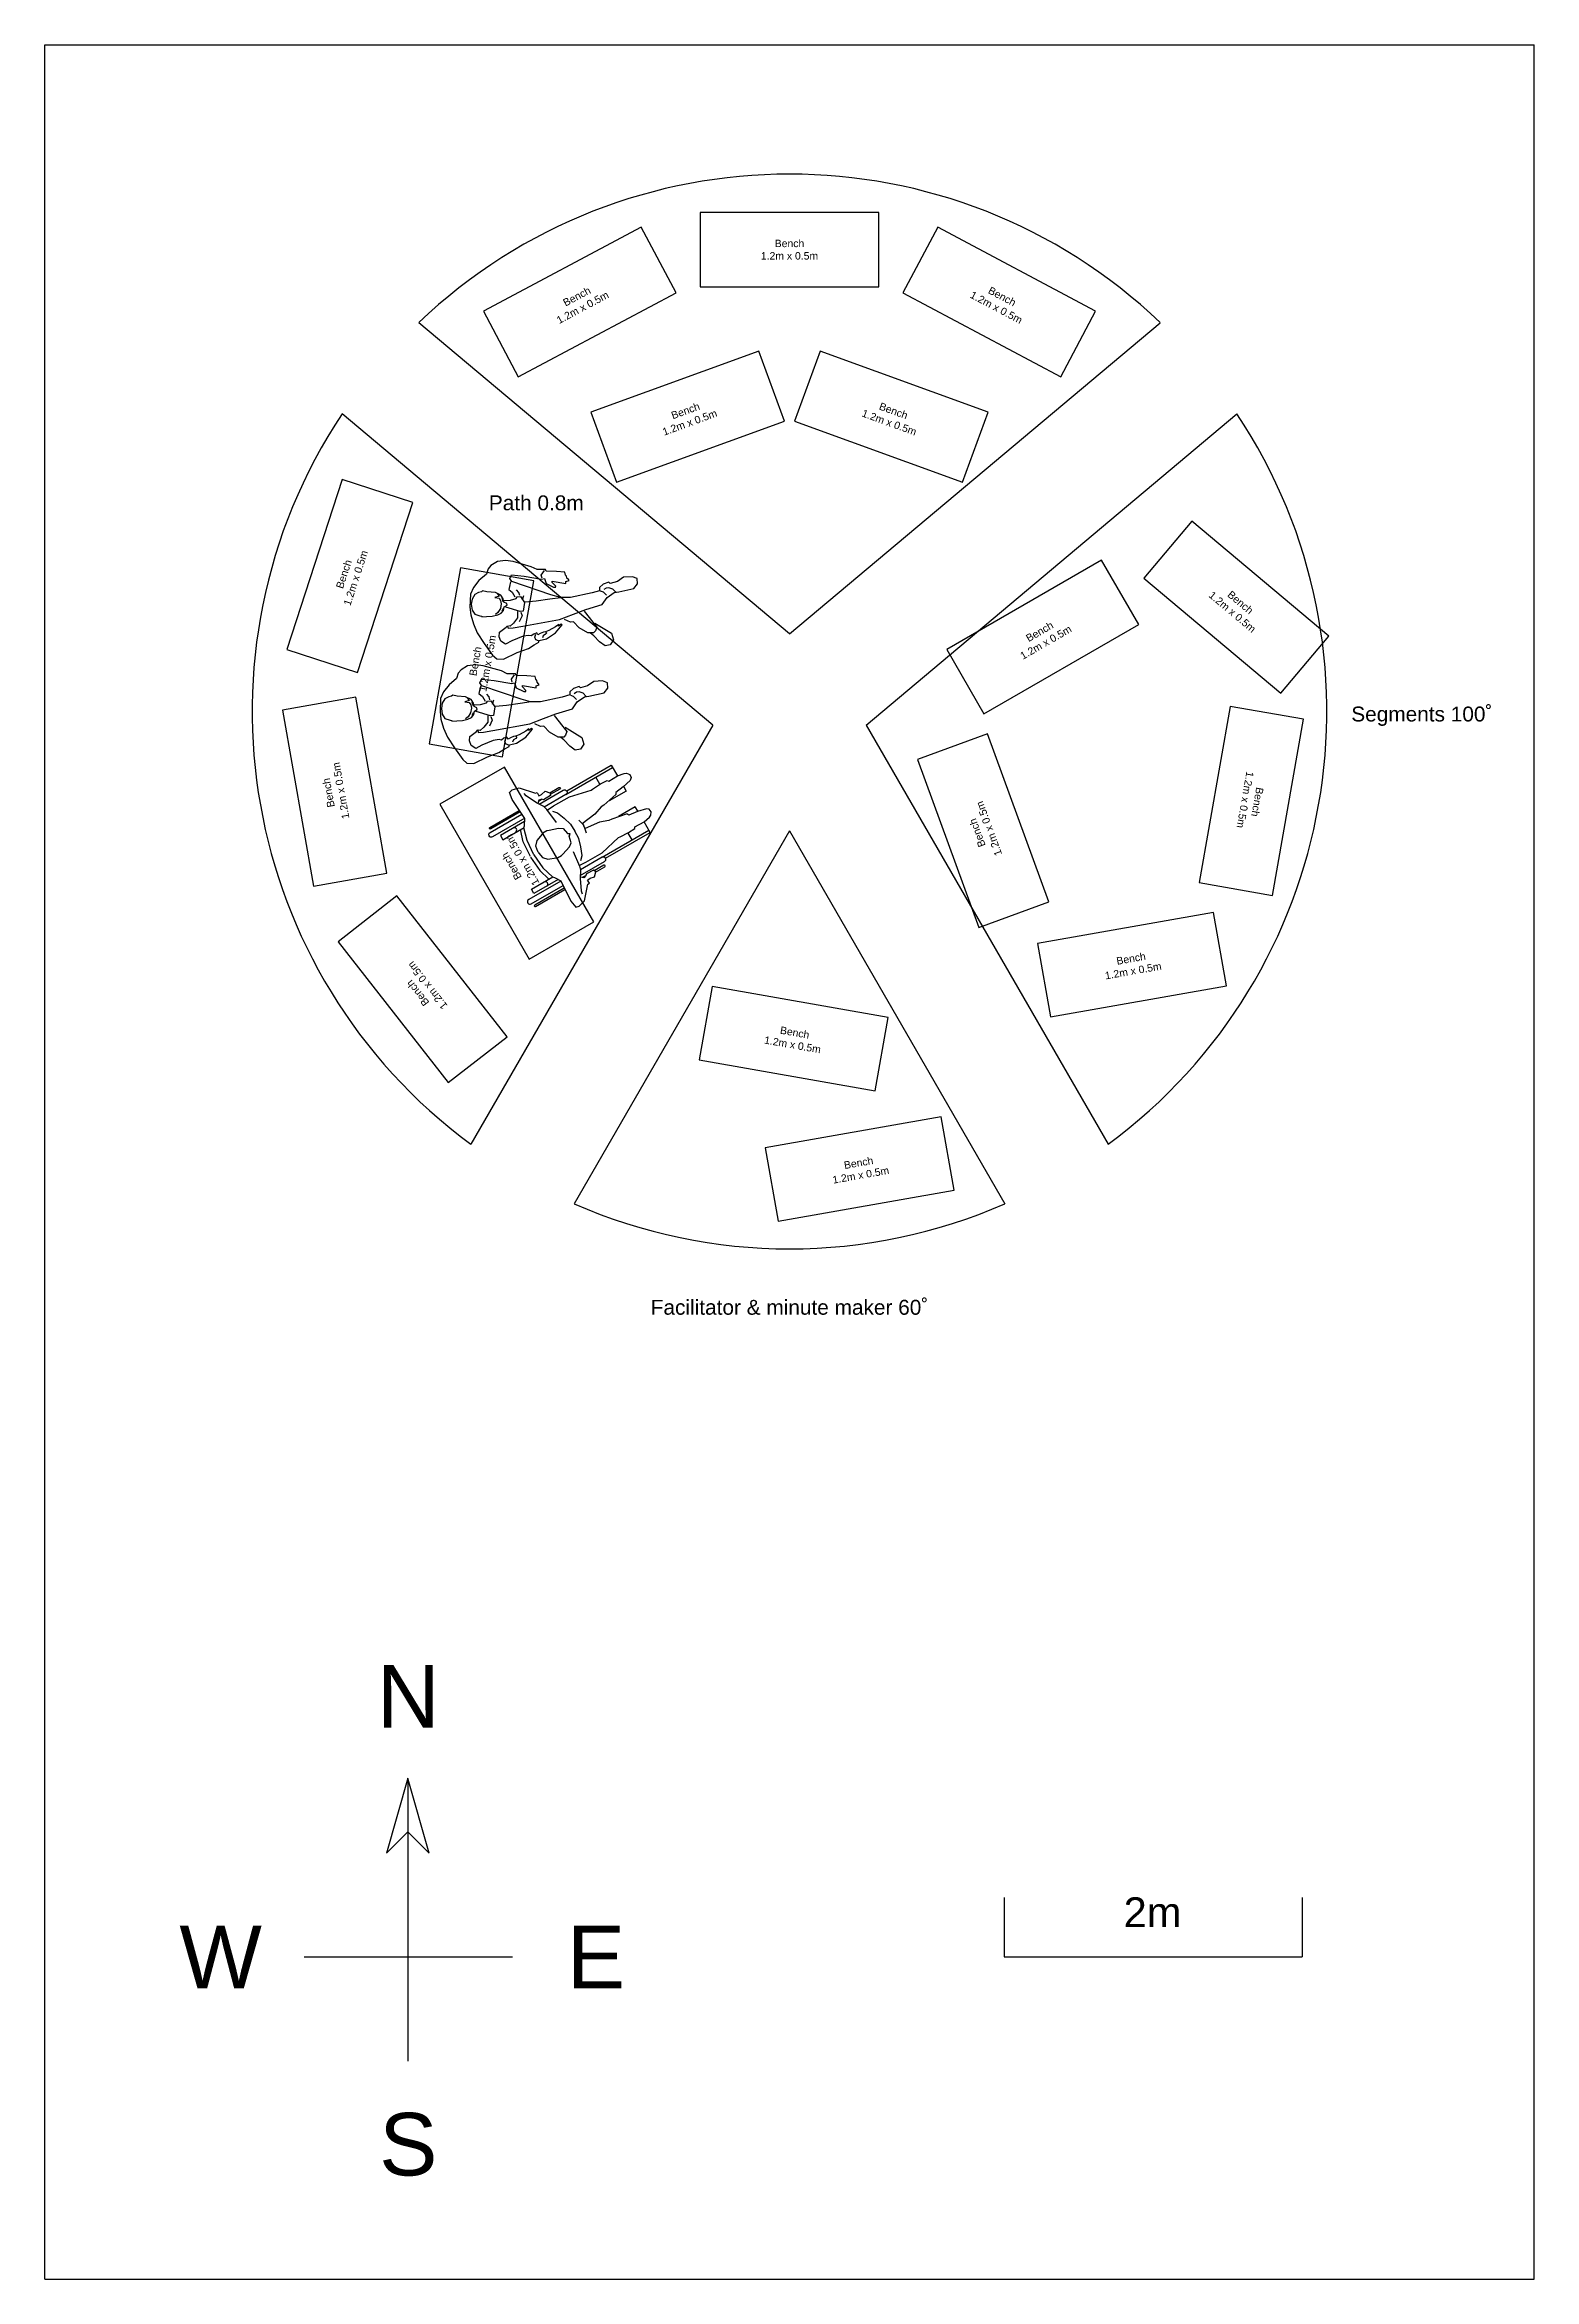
# Model space of a CAD drawing. Header units: metres. Extents: x 0 to 10, y 0 to 15.
import ezdxf

# ---------------------------------------------------------------- set-up
doc = ezdxf.new("R2010")
doc.units = ezdxf.units.M
for name, color, linetype, lineweight, true_color in [('Boundary', 1, 'Continuous', 25, 0xff0000), ('Furniture', 136, 'Continuous', 25, 0x008080), ('Legend', 40, 'Continuous', 25, 0xffbb00), ('Structures', 136, 'Continuous', 25, 0x008080)]:
    doc.layers.add(name, color=color, linetype=linetype, lineweight=lineweight, true_color=true_color)
doc.styles.add('textstyle15', font='')
doc.styles.add('textstyle16', font='')
doc.styles.add('textstyle17', font='')
doc.styles.add('textstyle18', font='')
doc.styles.add('textstyle19', font='')
doc.styles.add('textstyle20', font='')
doc.styles.add('textstyle25', font='')
doc.styles.add('textstyle26', font='')
doc.styles.add('textstyle27', font='')
doc.styles.get('textstyle15').set_extended_font_data('Arial')
doc.styles.get('textstyle16').set_extended_font_data('Arial')
doc.styles.get('textstyle17').set_extended_font_data('Arial')
doc.styles.get('textstyle18').set_extended_font_data('Arial')
doc.styles.get('textstyle19').set_extended_font_data('Arial')
doc.styles.get('textstyle20').set_extended_font_data('Arial')
doc.styles.get('textstyle25').set_extended_font_data('Arial')
doc.styles.get('textstyle26').set_extended_font_data('Arial')
doc.styles.get('textstyle27').set_extended_font_data('Arial')

# ---------------------------------------------------------------- blocks, each defined once
blk = doc.blocks.new('Legend')
at = {"layer": 'Legend'}
for p, q in [((4, 0.4), (4, 0)), ((6, 0.4), (6, 0)), ((-0.7, 0), (0.7, 0)), ((4, 0), (6, 0))]:
    blk.add_line(p, q, dxfattribs=at)
for points in [[(-0.003, 0.84), (0.141, 0.696), (0, 1.19), (-0.003, 1.199), (-0.146, 0.696), (-0.003, 0.84)], [(0, -0.7), (0, 1.19)]]:
    blk.add_lwpolyline(points, dxfattribs=at)
for s, insert, char_height, attachment_point, style in [('N', (0, 1.75), 0.42, 5, 'textstyle17'), ('2m', (4.996, 0.4), 0.2, 2, 'textstyle16'), ('W', (-1.26, 0), 0.42, 5, 'textstyle18'), ('E', (1.26, 0), 0.42, 5, 'textstyle19'), ('S', (0, -1.26), 0.42, 5, 'textstyle20')]:
    blk.add_mtext(s, dxfattribs=dict(at, insert=insert, char_height=char_height, attachment_point=attachment_point, style=style))
blk = doc.blocks.new('Furniture - Bench')
at = {"layer": 'Furniture'}
for p, q in [((0.6, 0.25), (-0.6, 0.25)), ((-0.6, 0.25), (-0.6, -0.25)), ((0.6, -0.25), (0.6, 0.25)), ((-0.6, -0.25), (0.6, -0.25))]:
    blk.add_line(p, q, dxfattribs=at)
at = {"layer": 'Furniture', "insert": (0, 0), "char_height": 0.05, "attachment_point": 5, "style": 'textstyle15'}
blk.add_mtext('\\c32767;Bench\\P1.2m x 0.5m', dxfattribs=at)
blk = doc.blocks.new('Furniture - Crescent benches')
at = {"layer": 'Furniture'}
blk.add_blockref('Furniture - Bench', (0, 3.1), dxfattribs=at)
for p, rotation in [((-1.408, 2.749), 28), ((1.408, 2.749), 332), ((-0.684, 1.979), 20), ((0.684, 1.979), 340.0000000000001)]:
    blk.add_blockref('Furniture - Bench', p, dxfattribs=dict(at, rotation=rotation))
blk = doc.blocks.new('Person sitting')
at = {"layer": 'Furniture', "color": 253, "true_color": 0xa0a0a4}
for p, q in [((-0.083, 0.301), (-0.138, 0.294)), ((-0.033, 0.294), (-0.083, 0.301)), ((-0.262, 0.166), (-0.299, 0.12)), ((-0.212, 0.209), (-0.262, 0.166)), ((-0.201, 0.244), (-0.212, 0.209)), ((-0.182, 0.266), (-0.201, 0.244)), ((-0.138, 0.294), (-0.182, 0.266)), ((-0.049, 0.157), (-0.057, 0.127)), ((-0.055, 0.179), (-0.044, 0.205)), ((-0.042, 0.159), (-0.055, 0.179)), ((-0.044, 0.205), (0.041, 0.196)), ((0.221, 0.07), (-0.042, 0.159)), ((0.089, 0.259), (-0.033, 0.294)), ((0.041, 0.196), (0.158, 0.175)), ((0.128, 0.24), (0.089, 0.259)), ((0.184, 0.24), (0.128, 0.24)), ((0.157, 0.203), (0.178, 0.234)), ((0.162, 0.183), (0.157, 0.203)), ((0.158, 0.175), (0.178, 0.179)), ((0.178, 0.179), (0.189, 0.146)), ((0.189, 0.229), (0.184, 0.24)), ((0.259, 0.227), (0.189, 0.229)), ((0.23, 0.162), (0.322, 0.146)), ((0.23, 0.153), (0.23, 0.162)), ((0.254, 0.129), (0.23, 0.153)), ((0.315, 0.222), (0.259, 0.227)), ((0.32, 0.203), (0.315, 0.222)), ((0.326, 0.196), (0.32, 0.203)), ((0.322, 0.159), (0.343, 0.166)), ((0.322, 0.146), (0.322, 0.159)), ((0.328, 0.183), (0.326, 0.196)), ((0.339, 0.172), (0.328, 0.183)), ((0.343, 0.166), (0.339, 0.172)), ((0.611, 0.155), (0.572, 0.142)), ((0.62, 0.146), (0.611, 0.155)), ((0.668, 0.159), (0.62, 0.146)), ((0.709, 0.188), (0.668, 0.159)), ((0.768, 0.192), (0.709, 0.188)), ((0.801, 0.179), (0.768, 0.192)), ((0.803, 0.144), (0.801, 0.179)), ((-0.319, 0.074), (-0.323, -0.013)), ((-0.299, 0.12), (-0.319, 0.074)), ((-0.308, 0.042), (-0.314, 0.007)), ((-0.314, 0.007), (-0.308, -0.032)), ((-0.29, 0.072), (-0.308, 0.042)), ((-0.264, 0.085), (-0.29, 0.072)), ((-0.245, 0.09), (-0.264, 0.085)), ((-0.238, 0.096), (-0.245, 0.09)), ((-0.208, 0.09), (-0.238, 0.096)), ((-0.151, 0.086), (-0.208, 0.09)), ((-0.127, 0.061), (-0.156, 0.053)), ((-0.156, 0.053), (-0.127, 0.048)), ((-0.114, 0.068), (-0.151, 0.086)), ((-0.14, 0.079), (-0.127, 0.061)), ((-0.127, 0.048), (-0.116, 0.031)), ((-0.112, 0.009), (-0.118, -0.022)), ((-0.116, 0.031), (-0.112, 0.009)), ((-0.099, 0.044), (-0.114, 0.068)), ((-0.109, 0.052), (-0.101, 0.024)), ((-0.094, 0.02), (-0.099, 0.044)), ((-0.075, 0.011), (-0.094, 0.02)), ((-0.092, 0.031), (-0.051, 0.035)), ((-0.092, -0.01), (-0.073, 0.001)), ((-0.073, 0.001), (-0.075, 0.011)), ((-0.057, 0.127), (-0.062, 0.107)), ((-0.062, 0.107), (-0.038, 0.088)), ((-0.051, 0.035), (-0.012, 0.046)), ((-0.038, 0.088), (-0.02, 0.057)), ((-0.012, 0.046), (-0.005, 0.057)), ((0.006, 0.085), (-0.009, 0.103)), ((-0.005, 0.057), (0.017, 0.059)), ((0.012, 0.066), (0.006, 0.085)), ((0.017, 0.059), (0.045, 0.018)), ((0.03, 0.037), (0.039, 0.066)), ((0.045, 0.018), (0.036, -0.039)), ((0.123, 0.027), (0.049, 0.02)), ((0.215, 0.04), (0.123, 0.027)), ((0.189, 0.146), (0.239, 0.122)), ((0.289, 0.051), (0.215, 0.04)), ((0.285, 0.053), (0.221, 0.07)), ((0.239, 0.122), (0.252, 0.122)), ((0.252, 0.122), (0.254, 0.129)), ((0.352, 0.053), (0.285, 0.053)), ((0.498, 0.083), (0.352, 0.053)), ((0.455, -0.028), (0.566, 0.005)), ((0.548, 0.098), (0.498, 0.083)), ((0.572, 0.142), (0.548, 0.12)), ((0.548, 0.12), (0.548, 0.098)), ((0.574, 0.088), (0.555, 0.094)), ((0.566, 0.005), (0.598, 0.053)), ((0.594, 0.068), (0.574, 0.088)), ((0.592, 0.116), (0.577, 0.105)), ((0.611, 0.118), (0.592, 0.116)), ((0.598, 0.053), (0.646, 0.085)), ((0.638, 0.109), (0.611, 0.118)), ((0.657, 0.088), (0.638, 0.109)), ((0.646, 0.085), (0.677, 0.09)), ((0.677, 0.09), (0.779, 0.113)), ((0.779, 0.113), (0.803, 0.144)), ((-0.323, -0.013), (-0.317, -0.065)), ((-0.317, -0.065), (-0.299, -0.124)), ((-0.308, -0.032), (-0.29, -0.06)), ((-0.299, -0.124), (-0.273, -0.185)), ((-0.29, -0.06), (-0.256, -0.071)), ((-0.256, -0.071), (-0.243, -0.074)), ((-0.243, -0.074), (-0.243, -0.078)), ((-0.243, -0.078), (-0.21, -0.076)), ((-0.21, -0.076), (-0.173, -0.074)), ((-0.173, -0.074), (-0.136, -0.065)), ((-0.134, -0.048), (-0.151, -0.062)), ((-0.136, -0.065), (-0.112, -0.054)), ((-0.118, -0.022), (-0.134, -0.048)), ((-0.123, -0.18), (-0.079, -0.148)), ((-0.112, -0.054), (-0.097, -0.034)), ((-0.1, -0.021), (-0.109, -0.039)), ((-0.097, -0.034), (-0.092, -0.01)), ((0.015, -0.041), (-0.081, -0.013)), ((-0.079, -0.148), (-0.07, -0.137)), ((-0.07, -0.137), (-0.066, -0.154)), ((-0.053, -0.141), (-0.062, -0.139)), ((-0.029, -0.119), (-0.053, -0.141)), ((-0.031, -0.152), (0.032, -0.141)), ((-0.003, -0.084), (-0.029, -0.119)), ((-0.003, -0.041), (-0.003, -0.084)), ((0.028, -0.071), (0.008, -0.111)), ((0.036, -0.039), (0.015, -0.041)), ((0.019, -0.047), (0.028, -0.071)), ((0.032, -0.141), (0.28, -0.095)), ((0.252, -0.145), (0.208, -0.169)), ((0.274, -0.13), (0.252, -0.145)), ((0.252, -0.185), (0.298, -0.132)), ((0.291, -0.126), (0.272, -0.141)), ((0.272, -0.141), (0.274, -0.13)), ((0.28, -0.095), (0.372, -0.06)), ((0.298, -0.132), (0.291, -0.126)), ((0.352, -0.113), (0.313, -0.095)), ((0.374, -0.111), (0.352, -0.113)), ((0.372, -0.06), (0.455, -0.028)), ((0.411, -0.152), (0.374, -0.111)), ((0.444, -0.039), (0.502, -0.113)), ((0.502, -0.113), (0.529, -0.148)), ((0.516, -0.119), (0.629, -0.187)), ((0.529, -0.148), (0.52, -0.171)), ((-0.273, -0.185), (-0.227, -0.256)), ((-0.227, -0.256), (-0.171, -0.335)), ((-0.125, -0.211), (-0.123, -0.18)), ((-0.114, -0.241), (-0.125, -0.211)), ((-0.083, -0.261), (-0.114, -0.241)), ((-0.042, -0.239), (-0.083, -0.261)), ((-0.066, -0.154), (-0.031, -0.152)), ((0.034, -0.208), (-0.042, -0.239)), ((-0.005, -0.317), (0.071, -0.289)), ((0.073, -0.202), (0.034, -0.208)), ((0.071, -0.289), (0.108, -0.265)), ((0.089, -0.206), (0.073, -0.202)), ((0.106, -0.193), (0.089, -0.206)), ((0.126, -0.185), (0.106, -0.193)), ((0.108, -0.265), (0.141, -0.248)), ((0.113, -0.215), (0.119, -0.195)), ((0.121, -0.232), (0.113, -0.215)), ((0.139, -0.239), (0.121, -0.232)), ((0.134, -0.198), (0.126, -0.185)), ((0.15, -0.189), (0.134, -0.198)), ((0.141, -0.248), (0.143, -0.237)), ((0.143, -0.237), (0.191, -0.226)), ((0.171, -0.18), (0.15, -0.189)), ((0.17, -0.204), (0.164, -0.218)), ((0.185, -0.194), (0.17, -0.204)), ((0.184, -0.178), (0.171, -0.18)), ((0.208, -0.169), (0.184, -0.178)), ((0.193, -0.186), (0.185, -0.194)), ((0.187, -0.18), (0.193, -0.186)), ((0.191, -0.226), (0.252, -0.185)), ((0.47, -0.185), (0.411, -0.152)), ((0.507, -0.185), (0.47, -0.185)), ((0.509, -0.204), (0.487, -0.187)), ((0.52, -0.171), (0.507, -0.185)), ((0.548, -0.245), (0.509, -0.204)), ((0.585, -0.272), (0.548, -0.245)), ((0.62, -0.265), (0.585, -0.272)), ((0.642, -0.232), (0.62, -0.265)), ((0.629, -0.187), (0.642, -0.232)), ((-0.171, -0.335), (-0.142, -0.359)), ((-0.142, -0.359), (-0.097, -0.361)), ((-0.097, -0.361), (-0.005, -0.317))]:
    blk.add_line(p, q, dxfattribs=at)
blk = doc.blocks.new('Person wheelchair')
at = {"layer": 'Furniture', "color": 253, "linetype": 'ByBlock', "true_color": 0xa0a0a4}
for p, q in [((0.284, 0.243), (0.647, 0.243)), ((0.301, 0.261), (0.647, 0.261)), ((0.516, 0.189), (0.516, 0.243)), ((0.647, 0.261), (0.647, 0.178)), ((0.284, -0.243), (0.647, -0.243)), ((0.301, -0.261), (0.647, -0.261)), ((0.516, -0.189), (0.516, -0.243)), ((0.647, -0.261), (0.647, -0.178))]:
    blk.add_line(p, q, dxfattribs=at)
at = {"layer": 'Furniture', "color": 253, "linetype": 'ByBlock', "true_color": 0xa0a0a4, "flags": 128}
for points in [[(-0.039, 0.295), (-0.268, 0.295, -1), (-0.268, 0.307), (-0.04, 0.307, -1)], [(0.268, 0.307, -1), (0.268, 0.295), (0.193, 0.295, -1)], [(0.197, 0.307), (0.268, 0.307, -1)], [(-0.035, 0.243), (-0.284, 0.243, -1), (-0.284, 0.277), (-0.038, 0.277, -1)], [(0.096, 0.277), (0.284, 0.277, -1), (0.284, 0.243), (0.117, 0.243, -1)], [(0.13, 0.295), (0.101, 0.295, -1)], [(-0.035, -0.243), (-0.284, -0.243, 1), (-0.284, -0.277), (-0.038, -0.277, 1)], [(-0.039, -0.295), (-0.268, -0.295, 1), (-0.268, -0.307), (-0.04, -0.307, 1)], [(0.096, -0.277), (0.284, -0.277, 1), (0.284, -0.243), (0.117, -0.243, 1)], [(0.13, -0.295), (0.101, -0.295, 1)], [(0.268, -0.307, 1), (0.268, -0.295), (0.193, -0.295, 1)], [(0.197, -0.307), (0.268, -0.307, 1)]]:
    blk.add_lwpolyline(points, format="xyb", dxfattribs=at)
for points in [[(-0.103, 0), (-0.095, 0.106), (-0.071, 0.191), (-0.061, 0.201), (-0.035, 0.242), (-0.046, 0.394), (-0.036, 0.444), (-0.013, 0.45), (0.036, 0.438), (0.112, 0.352), (0.125, 0.352), (0.122, 0.327), (0.144, 0.325), (0.174, 0.332), (0.198, 0.307), (0.191, 0.289), (0.137, 0.287), (0.129, 0.296), (0.108, 0.302), (0.091, 0.285)], [(0.136, 0.112), (0.123, 0.219), (0.116, 0.247), (0.086, 0.292), (0.05, 0.369), (0.046, 0.388)], [(-0.046, 0.225), (-0.234, 0.225), (-0.234, 0.192), (-0.069, 0.192)], [(-0.13, 0.002), (-0.122, 0.111), (-0.098, 0.192)], [(0.124, 0.215), (0.174, 0.218), (0.299, 0.218), (0.447, 0.183), (0.457, 0.185), (0.521, 0.189), (0.572, 0.186), (0.578, 0.176), (0.648, 0.178), (0.695, 0.17), (0.709, 0.163), (0.723, 0.144), (0.72, 0.123), (0.705, 0.11), (0.643, 0.096), (0.582, 0.088), (0.578, 0.08), (0.575, 0.075), (0.469, 0.055), (0.447, 0.053), (0.386, 0.031), (0.282, 0.018)], [(0.151, 0.191), (0.174, 0.165), (0.196, 0.112), (0.212, 0.055), (0.213, 0)], [(-0.103, 0), (-0.095, -0.106), (-0.071, -0.191), (-0.061, -0.201), (-0.035, -0.242), (-0.046, -0.394), (-0.036, -0.444), (-0.013, -0.45), (0.036, -0.438), (0.112, -0.352), (0.125, -0.352), (0.122, -0.327), (0.144, -0.325), (0.174, -0.332), (0.198, -0.307), (0.191, -0.289), (0.137, -0.287), (0.129, -0.296), (0.108, -0.302), (0.091, -0.285)], [(-0.07, 0), (-0.07, 0.007), (-0.063, 0.044), (-0.037, 0.073), (0.015, 0.091), (0.022, 0.097), (0.053, 0.097), (0.067, 0.093), (0.129, 0.073), (0.154, 0.055), (0.164, 0.011), (0.176, 0.003), (0.176, 0)], [(-0.07, 0), (-0.07, -0.007), (-0.063, -0.044), (-0.037, -0.073), (0.015, -0.091), (0.022, -0.097), (0.053, -0.097), (0.067, -0.093), (0.129, -0.073), (0.154, -0.055), (0.164, -0.011), (0.176, -0.003), (0.176, 0)], [(0.151, -0.191), (0.174, -0.165), (0.196, -0.112), (0.212, -0.055), (0.213, 0)], [(0.274, 0.05), (0.282, 0.016), (0.284, 0)], [(0.274, -0.05), (0.282, -0.016), (0.284, 0)], [(0.647, 0.098), (0.647, 0.061), (0.516, 0.061), (0.516, 0.064)], [(-0.13, -0.002), (-0.122, -0.111), (-0.098, -0.192)], [(0.136, -0.112), (0.123, -0.219), (0.116, -0.247), (0.086, -0.292), (0.05, -0.369), (0.046, -0.388)], [(0.124, -0.215), (0.174, -0.218), (0.299, -0.218), (0.447, -0.183), (0.457, -0.185), (0.521, -0.189), (0.572, -0.186), (0.578, -0.176), (0.648, -0.178), (0.695, -0.17), (0.709, -0.163), (0.723, -0.144), (0.72, -0.123), (0.705, -0.11), (0.643, -0.096), (0.582, -0.088), (0.578, -0.08), (0.575, -0.075), (0.469, -0.055), (0.447, -0.053), (0.386, -0.031), (0.282, -0.018)], [(0.647, -0.098), (0.647, -0.061), (0.516, -0.061), (0.516, -0.064)], [(-0.046, -0.225), (-0.234, -0.225), (-0.234, -0.192), (-0.069, -0.192)]]:
    blk.add_lwpolyline(points, dxfattribs=at)
at = {"layer": 'Furniture', "color": 253, "linetype": 'ByBlock', "true_color": 0xa0a0a4}
for centre in [(-0.135, 0.209), (-0.135, -0.209)]:
    blk.add_arc(centre, 0.0161, 270, 90, dxfattribs=at)
blk = doc.blocks.new('Structure - Amphitheatre')
at = {"layer": 'Furniture'}
for p, q in [((0, 0.522), (-2.489, 2.61)), ((0, 0.522), (2.489, 2.61)), ((-0.514, -0.091), (-3.003, 1.998)), ((0.514, -0.091), (3.003, 1.998)), ((-0.514, -0.091), (-2.139, -2.904)), ((0.514, -0.091), (2.139, -2.904)), ((0, -0.8), (-1.446, -3.304)), ((0, -0.8), (1.446, -3.304))]:
    blk.add_line(p, q, dxfattribs=at)
at = {"layer": 'Structures'}
for start, end in [(46.3676, 133.6324), (146.3676, 233.6324), (306.3676, 33.6324), (246.3676, 293.6324)]:
    blk.add_arc((0, 0), 3.607, start, end, dxfattribs=at)
at = {"layer": 'Furniture'}
for name, p in [('Furniture - Crescent benches', (0, 0)), ('Person sitting', (-1.823, 0.713)), ('Person sitting', (-2.023, 0.013))]:
    blk.add_blockref(name, p, dxfattribs=at)
for name, p, rotation in [('Furniture - Crescent benches', (0, 0), 100), ('Furniture - Bench', (3, 0.7), 320), ('Furniture - Bench', (1.7, 0.5), 30), ('Furniture - Bench', (3.1, -0.6), 260), ('Person wheelchair', (-1.626, -0.91), 30), ('Furniture - Bench', (1.3, -0.8), 110), ('Furniture - Bench', (2.3, -1.7), 10), ('Furniture - Bench', (0.028, -2.196), 349.9999999999999), ('Furniture - Bench', (0.471, -3.071), 10)]:
    blk.add_blockref(name, p, dxfattribs=dict(at, rotation=rotation))
at = {"layer": 'Furniture', "char_height": 0.1, "attachment_point": 5}
for s, insert, style in [('\\c32767;Path 0.8m', (-1.7, 1.4), 'textstyle25'), ('\\c32767;Segments 100˚', (4.245, -0.032), 'textstyle27'), ('\\c32767;Facilitator & minute maker 60˚', (0, -4), 'textstyle26')]:
    blk.add_mtext(s, dxfattribs=dict(at, insert=insert, style=style))

msp = doc.modelspace()

# ---------------------------------------------------------------- linework, layer by layer
at = {"layer": 'Boundary'}
for p, q in [((0, 0), (0, 15)), ((0, 15), (10, 15)), ((10, 0), (10, 15)), ((0, 0), (10, 0))]:
    msp.add_line(p, q, dxfattribs=at)

# ---------------------------------------------------------------- block references
at = {"layer": 'Furniture'}
msp.add_blockref('Structure - Amphitheatre', (5, 10.524), dxfattribs=at)
at = {"layer": 'Legend'}
msp.add_blockref('Legend', (2.441, 2.164), dxfattribs=at)

doc.saveas('drawing.dxf')
